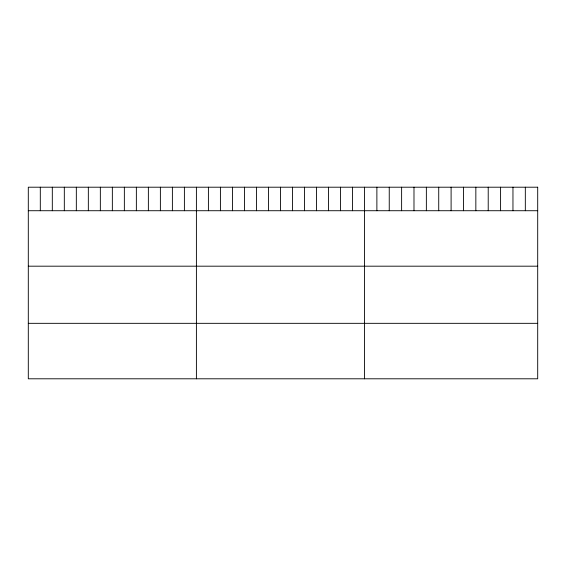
<?xml version="1.0" encoding="UTF-8"?>
<svg xmlns="http://www.w3.org/2000/svg" width="566" height="566" viewBox="0 0 566 566"><rect width="100%" height="100%" fill="white"/><g stroke="black" fill="none" stroke-linecap="round" stroke-linejoin="round"><path stroke-width="0.85" d="M28.3 210.722L537.7 210.722M28.3 266.183L537.7 266.183M28.3 323.327L537.7 323.327M525.326 187.205L525.326 210.722M512.959 187.205L512.959 210.722M500.585 187.205L500.585 210.722M488.217 187.205L488.217 210.722M475.843 187.205L475.843 210.722M463.476 187.205L463.476 210.722M451.102 187.205L451.102 210.722M438.728 187.205L438.728 210.722M426.361 187.205L426.361 210.722M413.987 187.205L413.987 210.722M401.619 187.205L401.619 210.722M389.245 187.205L389.245 210.722M376.878 187.205L376.878 210.722M364.504 187.205L364.504 378.796M352.498 187.205L352.498 210.722M340.491 187.205L340.491 210.722M328.485 187.205L328.485 210.722M316.472 187.205L316.472 210.722M304.466 187.205L304.466 210.722M292.459 187.205L292.459 210.722M280.453 187.205L280.453 210.722M268.447 187.205L268.447 210.722M256.44 187.205L256.44 210.722M244.434 187.205L244.434 210.722M232.421 187.205L232.421 210.722M220.415 187.205L220.415 210.722M208.408 187.205L208.408 210.722M196.402 187.205L196.402 378.796M184.396 187.205L184.396 210.722M172.389 187.205L172.389 210.722M160.383 187.205L160.383 210.722M148.37 187.205L148.37 210.722M136.364 187.205L136.364 210.722M124.357 187.205L124.357 210.722M112.351 187.205L112.351 210.722M100.345 187.205L100.345 210.722M88.338 187.205L88.338 210.722M76.332 187.205L76.332 210.722M64.319 187.205L64.319 210.722M52.313 187.205L52.313 210.722M40.306 187.205L40.306 210.722M537.7 187.205L28.3 187.205L28.3 378.796L537.7 378.796L537.7 187.205"/></g></svg>
